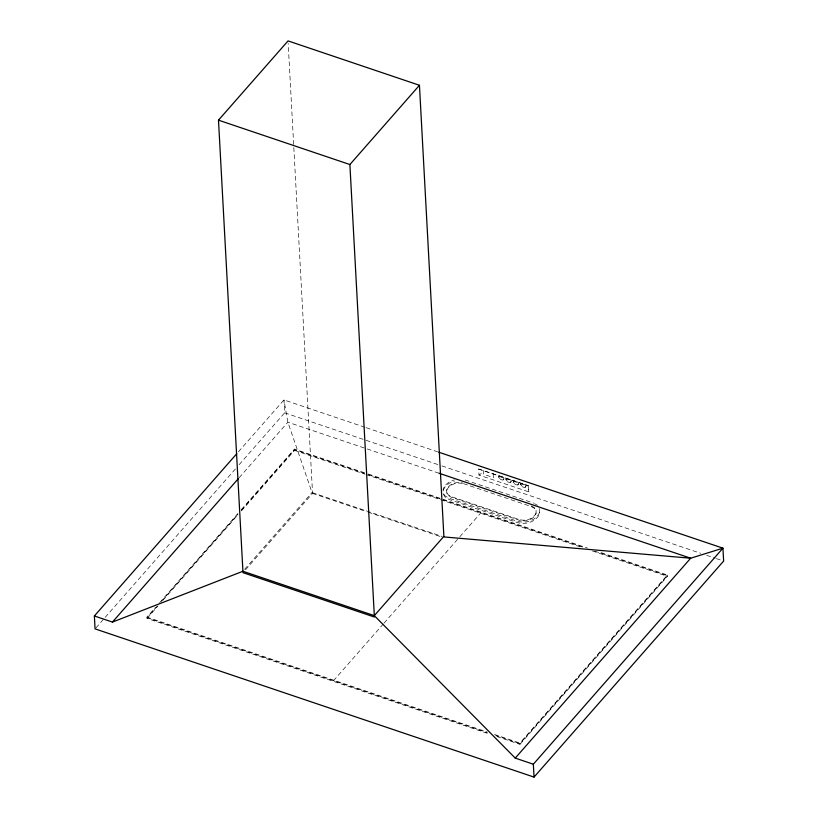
<?xml version="1.0" encoding="UTF-8"?>
<svg xmlns="http://www.w3.org/2000/svg" width="818" height="818" viewBox="0 0 818 818"><rect width="100%" height="100%" fill="white"/><g stroke="black" fill="none" stroke-linecap="round" stroke-linejoin="round"><path stroke-width="0.61" stroke-dasharray="4.09 3.07" d="M539.614 508.602L539.665 513.724C536.189 521.956 525.729 524.859 517.61 522.62L449.235 499.532L445.299 497.303L443.172 494.021L443.121 488.908L445.278 485.105L449.246 481.925L454.419 479.839M531.291 505.923L534.481 507.722L536.066 510.166L536.087 513.663C533.438 519.931 525.453 521.986 519.318 520.248L451.526 497.354L448.336 495.544L446.761 493.101L446.74 489.604C449.205 483.735 456.587 481.393 462.456 482.855M528.029 485.524L528.919 491.915L479 475.064L478.673 469.072L528.06 485.473M443.192 490.197L445.35 486.393L449.317 483.213L454.491 481.127M446.771 490.248C449.246 484.379 456.628 482.037 462.497 483.499M536.056 513.019C533.408 519.287 525.422 521.342 519.287 519.604L451.495 496.71L448.305 494.9L446.72 492.456L446.761 493.101M539.604 512.436C536.117 520.667 525.657 523.571 517.549 521.332L449.164 498.244L445.227 496.015L443.1 492.733L443.172 494.021M481.26 473.54L479 475.064M238.457 451.781L283.958 399.93L364.981 427.293M95.91 627.907L104.336 618.306M105.174 617.345L235.788 468.509M239.153 464.675L284.664 412.824L283.958 399.93L287.875 422.2L312.016 492.528L442.211 536.485M239.193 477.671L287.875 422.2L439.072 473.254M487.272 733.306L147.056 618.418L146.984 617.13L155.41 607.518M159.622 602.723L237.997 513.428M241.361 509.583L294.449 449.092L367.098 473.622M157.138 606.25L147.025 617.774L487.242 732.662M161.351 601.445L238.028 514.072M241.402 510.227L294.49 449.736L367.129 474.266M147.056 618.418L158.007 605.933M163.068 600.167L238.058 514.716M241.433 510.872L294.521 450.381L294.449 449.092M244.602 569.338L312.016 492.528M245.512 569.809L312.558 493.407L288.181 43.446M333.478 680.729L383.192 624.083M384.031 623.122L459.031 537.661M459.869 536.7L480.943 512.702M496.955 736.568L519.962 744.339L519.89 743.051L667.355 575.023L599.553 552.119M519.962 744.339L667.427 576.312L667.355 575.023M366.198 427.702L437.538 451.792M478.673 469.072L528.592 485.933M284.664 412.824L440.657 465.503M441.873 465.912L700.658 553.295M706.701 555.34L715.167 558.203M716.384 558.602L723.633 561.056M465.176 480.002L533.551 503.09M463.54 483.673L531.332 506.567L534.522 508.367L536.107 510.81L536.066 510.166M368.304 474.031L587.447 548.029M368.345 474.675L582.641 547.048M594.747 551.127L667.396 575.668L519.931 743.695L495.718 735.515M294.521 450.381L364.746 474.092M365.953 474.501L580.259 546.874M592.365 550.954L667.427 576.312M312.558 493.407L366.801 511.731M368.008 512.129L441.546 536.966M146.984 617.13L487.201 732.018M494.471 734.462L519.89 743.051M534.543 503.653L537.498 505.319M528.919 491.915L528.234 489.409M493.162 473.683L493.366 477.569L483.745 474.328L483.54 470.442M507.559 478.622A1.697 1.104 41.3 0 0 506.168 479.43A1.697 1.104 41.3 0 0 507.702 481.229L509.9 481.966A1.697 1.104 41.3 0 0 511.301 481.158A1.697 1.104 41.3 0 0 509.767 479.358M500.217 476.137A1.697 1.104 41.3 0 0 498.827 476.945A1.697 1.104 41.3 0 0 500.36 478.745L502.559 479.491A1.697 1.104 41.3 0 0 503.96 478.683A1.697 1.104 41.3 0 0 502.426 476.884M514.9 481.096A1.697 1.104 41.3 0 0 513.5 481.904A1.697 1.104 41.3 0 0 515.043 483.704L517.242 484.45A1.697 1.104 41.3 0 0 518.643 483.642A1.697 1.104 41.3 0 0 517.109 481.843M522.242 483.581A1.697 1.104 41.3 0 0 520.841 484.389A1.697 1.104 41.3 0 0 522.385 486.189L524.583 486.925A1.697 1.104 41.3 0 0 525.984 486.117A1.697 1.104 41.3 0 0 524.44 484.317M501.996 477.364L499.798 476.618A1.697 1.104 41.3 0 0 498.397 477.426A1.697 1.104 41.3 0 0 499.941 479.225L502.14 479.972A1.697 1.104 41.3 0 0 503.54 479.164A1.697 1.104 41.3 0 0 501.996 477.364M509.338 479.839L507.14 479.103A1.697 1.104 41.3 0 0 505.739 479.91A1.697 1.104 41.3 0 0 507.283 481.71L509.481 482.446A1.697 1.104 41.3 0 0 510.882 481.638A1.697 1.104 41.3 0 0 509.338 479.839M516.679 482.323L514.481 481.577A1.697 1.104 41.3 0 0 513.08 482.385A1.697 1.104 41.3 0 0 514.624 484.184L516.823 484.931A1.697 1.104 41.3 0 0 518.223 484.123A1.697 1.104 41.3 0 0 516.679 482.323M524.021 484.798L521.823 484.062A1.697 1.104 41.3 0 0 520.422 484.869A1.697 1.104 41.3 0 0 521.966 486.669L524.164 487.405A1.697 1.104 41.3 0 0 525.565 486.598A1.697 1.104 41.3 0 0 524.021 484.798"/><path stroke-width="1.23" d="M419.45 85.276L349.889 164.53L374.399 617.038L242.997 572.672L218.488 120.164L288.048 40.9L419.45 85.276L443.888 536.506M438.755 452.201L722.938 548.172L723.633 561.056L534.042 777.1L95.062 628.868L94.367 615.974L236.77 453.704M94.367 615.974L112.455 622.089L238.355 478.622M112.455 622.089L242.915 571.261L374.317 615.637L443.417 536.894L690.668 558.213L722.938 548.172L533.336 764.216L534.042 777.1M374.317 615.637L515.248 758.102L690.668 558.213L439.072 473.254M218.488 120.164L349.889 164.53M515.248 758.102L533.336 764.216"/></g></svg>
